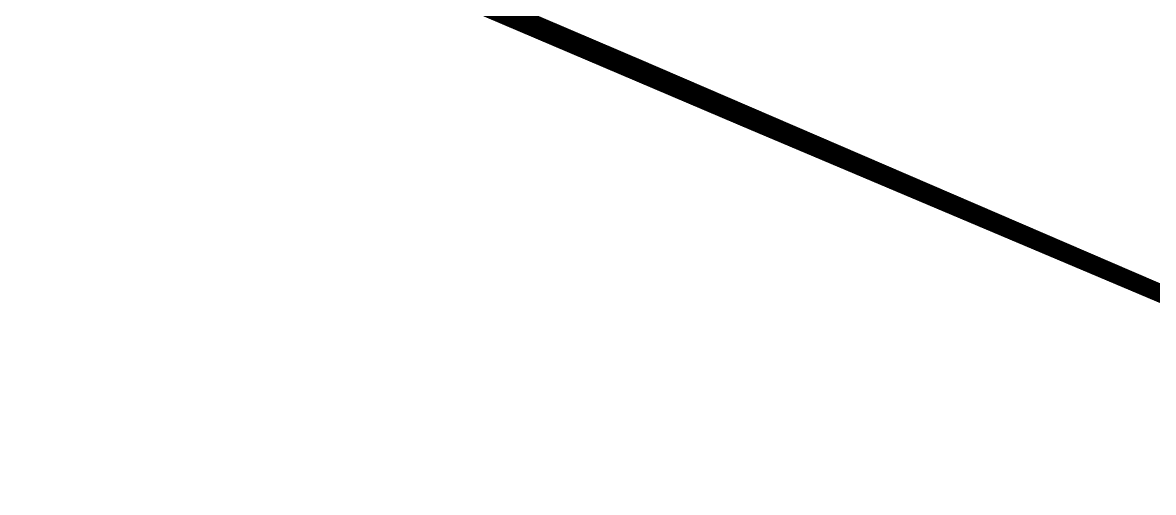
# Model space of a CAD drawing. Header units: inches. Extents: x 85036 to 260440, y 1649183 to 1742360.
# Drawn here: x 85036 to 89490, y 1734695 to 1736547 of the extents above; entities that cross this region are included whole.
import ezdxf

# ---------------------------------------------------------------- set-up
doc = ezdxf.new("R2010")
doc.units = ezdxf.units.IN
doc.header["$MEASUREMENT"] = 0
for name, color, linetype in [('Dam', 1, 'Continuous'), ('Reservoir', 140, 'Continuous'), ('Stu coo', 3, 'Continuous')]:
    doc.layers.add(name, color=color, linetype=linetype)

msp = doc.modelspace()

# ---------------------------------------------------------------- linework, layer by layer
at = {"layer": 'Dam', "color": 6}
for points in [[(89519.4, 1735455.3), (88725.9, 1735791.4), (87783.8, 1736191.6), (87185.2, 1736445.5), (86399.3, 1736782.2)], [(86558.3, 1736752.6), (87355.3, 1736414.7), (87480.5, 1736360.3), (88195.3, 1736057.3), (88749.6, 1735821.2), (89324.3, 1735570.6), (90195.3, 1735192.9)]]:
    msp.add_lwpolyline(points, dxfattribs=at)
at = {"layer": 'Reservoir', "color": 4, "const_width": 50}
msp.add_lwpolyline([(90235.1, 1735182.6), (87465.6, 1736376.4), (85162.7, 1737360.1)], dxfattribs=at)
at = {"layer": 'Stu coo', "color": 6, "const_width": 50}
msp.add_lwpolyline([(85453.2, 1739705.5), (85240, 1738516.1), (85061.1, 1737511.6), (85067.7, 1737449), (85082.7, 1737411.2), (85128.5, 1737351.5), (85158, 1737326.5), (85768.7, 1737064.8), (86623, 1736696.6), (87885.8, 1736158.5), (89998.9, 1735264.5), (90683.3, 1734970.6), (91299.5, 1734734), (91397.5, 1734720.3), (91510.7, 1734721.7), (92726.7, 1734837.6), (92937.6, 1734855.6), (93140.5, 1734885.8), (93480.1, 1734957.8)], dxfattribs=at)

doc.saveas('drawing.dxf')
